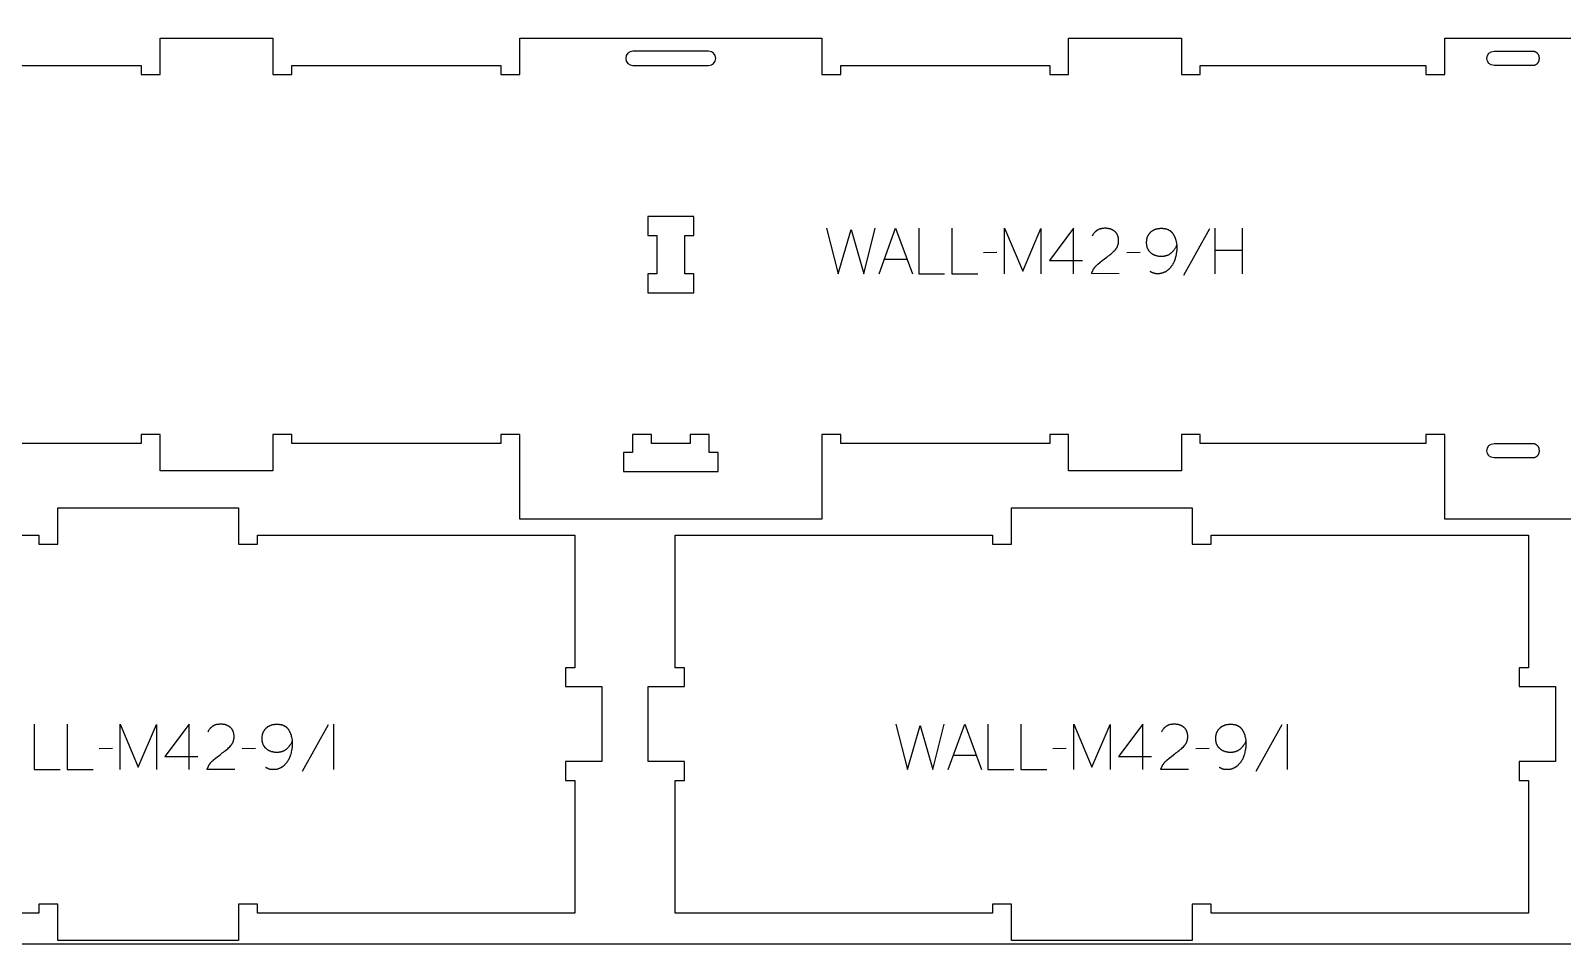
# Model space of a CAD drawing. Extents: x 5216 to 8399, y -27186 to -19593.
# Drawn here: x 6806 to 7818, y -22837 to -22234 of the extents above; entities that cross this region are included whole.
import ezdxf

# ---------------------------------------------------------------- set-up
doc = ezdxf.new("R2010")
doc.units = 0
for name, color, linetype in [('0_SHEET_SPRUCEPLY_2440X122', 1, 'CONTINUOUS'), ('1_ANYTOOL_1MMDEEP_LABELS_S', 2, 'CONTINUOUS'), ('3_ANYTOOL_CUTTHROUGH_INSID', 4, 'CONTINUOUS'), ('4_ANYTOOL_CUTTHROUGH_OUTSI', 5, 'CONTINUOUS')]:
    doc.layers.add(name, color=color, linetype=linetype)

msp = doc.modelspace()

# ---------------------------------------------------------------- linework, layer by layer
at = {"layer": '0_SHEET_SPRUCEPLY_2440X122'}
msp.add_lwpolyline([(8027.3, -21616.7), (8027.3, -22836.7), (5587.3, -22836.7), (5587.3, -21616.7)], close=True, dxfattribs=at)
at = {"layer": '1_ANYTOOL_1MMDEEP_LABELS_S'}
for points in [[(7332, -22364), (7339.7, -22394), (7348.2, -22364.9), (7356.6, -22394), (7364.1, -22364)], [(7366.7, -22394), (7377.6, -22364), (7388.7, -22394)], [(7392.9, -22364), (7392.9, -22394), (7410, -22394)], [(7414.8, -22364), (7414.8, -22394), (7431.9, -22394)], [(7449.6, -22394), (7449.6, -22364), (7461.6, -22392.4), (7473.6, -22364.2), (7473.6, -22394)], [(7495.2, -22394), (7495.2, -22364), (7479.2, -22385.4)], [(7525.4, -22394), (7507.1, -22393.9), (7507.3, -22393.5), (7507.3, -22393.3), (7507.4, -22393), (7507.5, -22392.8), (7507.6, -22392.6), (7507.7, -22392.4), (7507.8, -22392.2), (7507.9, -22392), (7508, -22391.8), (7508.1, -22391.5), (7508.2, -22391.3), (7508.3, -22391.1), (7508.4, -22390.9), (7508.6, -22390.8), (7508.7, -22390.6), (7508.8, -22390.4), (7508.9, -22390.2), (7509.1, -22390), (7509.2, -22389.8), (7509.4, -22389.6), (7509.5, -22389.4), (7509.7, -22389.3), (7509.8, -22389.1), (7510, -22388.9), (7510.1, -22388.8), (7510.3, -22388.6), (7510.5, -22388.4), (7510.6, -22388.3), (7510.8, -22388.1), (7511.2, -22387.8), (7512.6, -22386.6), (7514.1, -22385.4), (7515.6, -22384.2), (7517.2, -22383.1), (7517.9, -22382.5), (7518.6, -22382), (7519.4, -22381.4), (7520, -22380.8), (7520.7, -22380.2), (7521.4, -22379.6), (7522, -22379), (7522.6, -22378.4), (7522.7, -22378.2), (7522.9, -22378.1), (7523, -22377.9), (7523.1, -22377.7), (7523.3, -22377.6), (7523.4, -22377.4), (7523.5, -22377.2), (7523.6, -22377.1), (7523.7, -22376.9), (7523.8, -22376.7), (7523.9, -22376.5), (7524, -22376.4), (7524.1, -22376.2), (7524.2, -22376), (7524.3, -22375.8), (7524.3, -22375.6), (7524.4, -22375.4), (7524.5, -22375.2), (7524.5, -22375), (7524.6, -22374.8), (7524.7, -22374.6), (7524.7, -22374.4), (7524.8, -22374.2), (7524.8, -22374), (7524.8, -22373.8), (7524.9, -22373.6), (7524.9, -22373.4), (7524.9, -22373.1), (7524.9, -22372.9), (7524.9, -22372.7), (7524.9, -22372.5), (7524.9, -22372.3), (7524.9, -22372), (7524.9, -22371.8), (7524.9, -22371.5), (7524.9, -22371.3), (7524.9, -22371), (7524.8, -22370.8), (7524.8, -22370.6), (7524.8, -22370.4), (7524.7, -22370.1), (7524.7, -22369.9), (7524.6, -22369.7), (7524.6, -22369.5), (7524.5, -22369.3), (7524.5, -22369.1), (7524.4, -22368.9), (7524.3, -22368.7), (7524.2, -22368.5), (7524.1, -22368.3), (7524, -22368.1), (7523.9, -22368), (7523.8, -22367.8), (7523.7, -22367.6), (7523.6, -22367.5), (7523.5, -22367.3), (7523.4, -22367.1), (7523.3, -22367), (7523.1, -22366.8), (7523, -22366.7), (7522.9, -22366.5), (7522.7, -22366.4), (7522.6, -22366.3), (7522.4, -22366.1), (7522.2, -22366), (7522.1, -22365.9), (7521.9, -22365.7), (7521.8, -22365.6), (7521.6, -22365.5), (7521.4, -22365.4), (7521.2, -22365.3), (7521.1, -22365.2), (7520.9, -22365.1), (7520.7, -22365), (7520.5, -22364.9), (7520.3, -22364.8), (7520.1, -22364.8), (7519.9, -22364.7), (7519.7, -22364.6), (7519.5, -22364.5), (7519.3, -22364.5), (7519.1, -22364.4), (7518.9, -22364.4), (7518.7, -22364.3), (7518.5, -22364.3), (7518.3, -22364.2), (7518.1, -22364.2), (7517.9, -22364.2), (7517.6, -22364.1), (7517.4, -22364.1), (7517.2, -22364.1), (7517, -22364.1), (7516.7, -22364), (7516.5, -22364), (7516, -22364), (7515.7, -22364), (7515.3, -22364), (7514.9, -22364.1), (7514.6, -22364.1), (7514.3, -22364.1), (7513.9, -22364.2), (7513.6, -22364.3), (7513.3, -22364.3), (7513, -22364.4), (7512.8, -22364.5), (7512.7, -22364.5), (7512.5, -22364.6), (7512.4, -22364.6), (7512.2, -22364.7), (7512.1, -22364.7), (7511.9, -22364.8), (7511.8, -22364.9), (7511.6, -22364.9), (7511.5, -22365), (7511.3, -22365.1), (7511.2, -22365.1), (7511.1, -22365.2), (7510.9, -22365.3), (7510.8, -22365.4), (7510.7, -22365.5), (7510.6, -22365.5), (7510.4, -22365.6), (7510.3, -22365.7), (7510.2, -22365.8), (7510.1, -22365.9), (7509.9, -22366), (7509.8, -22366.1), (7509.7, -22366.2), (7509.6, -22366.3), (7509.5, -22366.4), (7509.4, -22366.5), (7509.2, -22366.7), (7509.1, -22366.8), (7509, -22366.9), (7508.9, -22367), (7508.8, -22367.1), (7508.6, -22367.4), (7508.4, -22367.7), (7508.2, -22367.9), (7508, -22368.2), (7507.9, -22368.5), (7507.7, -22368.8), (7507.5, -22369.1)], [(7543.4, -22373.4), (7543.4, -22373.1), (7543.4, -22372.9), (7543.4, -22372.6), (7543.5, -22372.4), (7543.5, -22372.1), (7543.5, -22371.9), (7543.5, -22371.6), (7543.6, -22371.4), (7543.6, -22371.1), (7543.7, -22370.9), (7543.7, -22370.6), (7543.8, -22370.4), (7543.9, -22370.2), (7543.9, -22370), (7544, -22369.7), (7544.1, -22369.5), (7544.2, -22369.3), (7544.3, -22369.1), (7544.4, -22368.9), (7544.5, -22368.7), (7544.6, -22368.5), (7544.7, -22368.3), (7544.8, -22368.1), (7545, -22367.9), (7545.1, -22367.7), (7545.2, -22367.6), (7545.4, -22367.4), (7545.5, -22367.2), (7545.7, -22367), (7545.8, -22366.9), (7546, -22366.7), (7546.2, -22366.6), (7546.3, -22366.4), (7546.5, -22366.2), (7546.7, -22366.1), (7546.9, -22366), (7547.1, -22365.8), (7547.3, -22365.7), (7547.5, -22365.6), (7547.6, -22365.4), (7547.8, -22365.3), (7548, -22365.2), (7548.2, -22365.1), (7548.5, -22365), (7548.7, -22364.9), (7548.9, -22364.8), (7549.1, -22364.7), (7549.3, -22364.7), (7549.5, -22364.6), (7549.8, -22364.5), (7550, -22364.4), (7550.2, -22364.4), (7550.4, -22364.3), (7550.7, -22364.3), (7550.9, -22364.2), (7551.2, -22364.2), (7551.4, -22364.1), (7551.6, -22364.1), (7551.9, -22364.1), (7552.1, -22364.1), (7552.4, -22364), (7552.7, -22364), (7552.9, -22364), (7553.2, -22364), (7553.5, -22364), (7553.9, -22364), (7554.2, -22364.1), (7554.5, -22364.1), (7554.8, -22364.1), (7555.1, -22364.2), (7555.4, -22364.2), (7555.7, -22364.3), (7556, -22364.3), (7556.3, -22364.4), (7556.6, -22364.5), (7556.9, -22364.6), (7557.1, -22364.7), (7557.4, -22364.8), (7557.6, -22364.9), (7557.9, -22365), (7558, -22365), (7558.1, -22365.1), (7558.2, -22365.2), (7558.4, -22365.2), (7558.5, -22365.3), (7558.6, -22365.4), (7558.7, -22365.4), (7558.8, -22365.5), (7558.9, -22365.6), (7559, -22365.7), (7559.1, -22365.8), (7559.2, -22365.8), (7559.3, -22365.9), (7559.4, -22366), (7559.5, -22366.1), (7559.6, -22366.2), (7559.7, -22366.3), (7559.8, -22366.4), (7559.9, -22366.5), (7560, -22366.6), (7560.1, -22366.7), (7560.2, -22366.8), (7560.3, -22366.9), (7560.4, -22367), (7560.5, -22367.2), (7560.7, -22367.4), (7560.9, -22367.6), (7561, -22367.9), (7561.1, -22368.1), (7561.3, -22368.3), (7561.4, -22368.6), (7561.5, -22368.8), (7561.7, -22369.1), (7561.8, -22369.3), (7561.9, -22369.6), (7562, -22369.8), (7562.1, -22370.1), (7562.2, -22370.4), (7562.3, -22370.6), (7562.4, -22370.9), (7562.5, -22371.1), (7562.6, -22371.4), (7562.7, -22371.7), (7562.8, -22372), (7562.9, -22372.5), (7563, -22373.1), (7563.1, -22373.6), (7563.2, -22374.2), (7563.3, -22374.8), (7563.3, -22375.4), (7563.3, -22376), (7563.3, -22376.6), (7563.3, -22377.2), (7563.3, -22377.9), (7563.3, -22378.6), (7563.2, -22379.3), (7563.1, -22380), (7563, -22380.7), (7562.9, -22381.3), (7562.7, -22382.5), (7562.6, -22383.1), (7562.4, -22383.7), (7562.2, -22384.3), (7562.1, -22384.9), (7562, -22385.2), (7561.8, -22385.4), (7561.7, -22385.7), (7561.6, -22386), (7561.5, -22386.3), (7561.4, -22386.5), (7561.2, -22386.8), (7561.1, -22387.1), (7561, -22387.3), (7560.8, -22387.6), (7560.7, -22387.8), (7560.5, -22388.1), (7560.4, -22388.3), (7560.2, -22388.6), (7560, -22388.8), (7559.9, -22389.1), (7559.7, -22389.3), (7559.5, -22389.6), (7559.3, -22389.8), (7559.1, -22390), (7559, -22390.2), (7558.8, -22390.5), (7558.5, -22390.7), (7558.3, -22390.9), (7558.1, -22391.1), (7557.9, -22391.3), (7557.7, -22391.5), (7557.5, -22391.7), (7557.3, -22391.9), (7557, -22392), (7556.8, -22392.2), (7556.6, -22392.3), (7556.4, -22392.5), (7556.1, -22392.6), (7555.9, -22392.8), (7555.6, -22392.9), (7555.4, -22393), (7555.1, -22393.1), (7554.9, -22393.2), (7554.6, -22393.3), (7554.4, -22393.4), (7554.1, -22393.5), (7553.8, -22393.6), (7553.6, -22393.7), (7553.3, -22393.7), (7553, -22393.8), (7552.8, -22393.9), (7552.5, -22393.9), (7552.2, -22393.9), (7551.9, -22394), (7551.6, -22394), (7551.3, -22394), (7551, -22394), (7550.7, -22394), (7550.4, -22394), (7550, -22394), (7549.9, -22394), (7549.7, -22394), (7549.5, -22394), (7549.4, -22393.9), (7549.2, -22393.9), (7549, -22393.9), (7548.9, -22393.8), (7548.7, -22393.8), (7548.6, -22393.8), (7548.4, -22393.7), (7548.2, -22393.7), (7548.1, -22393.6), (7547.9, -22393.6), (7547.8, -22393.5), (7547.6, -22393.5), (7547.5, -22393.4), (7547.3, -22393.4), (7547.2, -22393.3), (7547, -22393.2), (7546.9, -22393.2), (7546.7, -22393.1), (7546.6, -22393), (7546.5, -22393), (7546.3, -22392.9), (7546.2, -22392.8), (7546, -22392.7), (7545.9, -22392.6), (7545.8, -22392.5)], [(7585, -22364.5), (7567.8, -22395.3)], [(7588.5, -22364), (7588.5, -22394)], [(7606.8, -22394), (7606.8, -22364)], [(7563.3, -22375.2), (7563.2, -22375.5), (7563, -22375.9), (7562.8, -22376.2), (7562.7, -22376.6), (7562.5, -22376.9), (7562.3, -22377.2), (7562.1, -22377.5), (7561.9, -22377.9), (7561.6, -22378.2), (7561.4, -22378.5), (7561.1, -22378.8), (7560.9, -22379.1), (7560.6, -22379.4), (7560.3, -22379.7), (7560, -22380), (7559.7, -22380.3), (7559.5, -22380.5), (7559.4, -22380.6), (7559.2, -22380.7), (7559, -22380.9), (7558.9, -22381), (7558.7, -22381.1), (7558.5, -22381.2), (7558.3, -22381.4), (7558.2, -22381.5), (7558, -22381.6), (7557.8, -22381.7), (7557.6, -22381.8), (7557.4, -22381.8), (7557.2, -22381.9), (7557, -22382), (7556.8, -22382.1), (7556.6, -22382.2), (7556.4, -22382.2), (7556.2, -22382.3), (7556, -22382.3), (7555.7, -22382.4), (7555.5, -22382.4), (7555.3, -22382.5), (7555.1, -22382.5), (7554.9, -22382.6), (7554.6, -22382.6), (7554.4, -22382.6), (7554.2, -22382.6), (7553.9, -22382.6), (7553.7, -22382.7), (7553.4, -22382.7), (7553.2, -22382.7), (7552.9, -22382.7), (7552.7, -22382.7), (7552.4, -22382.6), (7552.1, -22382.6), (7551.9, -22382.6), (7551.6, -22382.6), (7551.4, -22382.6), (7551.1, -22382.5), (7550.9, -22382.5), (7550.7, -22382.4), (7550.4, -22382.4), (7550.2, -22382.3), (7550, -22382.3), (7549.7, -22382.2), (7549.5, -22382.1), (7549.3, -22382.1), (7549.1, -22382), (7548.8, -22381.9), (7548.6, -22381.8), (7548.4, -22381.7), (7548.2, -22381.6), (7548, -22381.5), (7547.8, -22381.4), (7547.6, -22381.3), (7547.4, -22381.2), (7547.2, -22381.1), (7547, -22380.9), (7546.9, -22380.8), (7546.7, -22380.7), (7546.5, -22380.5), (7546.3, -22380.4), (7546.2, -22380.2), (7546, -22380.1), (7545.8, -22379.9), (7545.7, -22379.8), (7545.5, -22379.6), (7545.4, -22379.4), (7545.2, -22379.3), (7545.1, -22379.1), (7545, -22378.9), (7544.8, -22378.7), (7544.7, -22378.5), (7544.6, -22378.3), (7544.5, -22378.1), (7544.4, -22377.9), (7544.3, -22377.7), (7544.2, -22377.5), (7544.1, -22377.3), (7544, -22377.1), (7543.9, -22376.9), (7543.9, -22376.7), (7543.8, -22376.4), (7543.7, -22376.2), (7543.7, -22376), (7543.6, -22375.7), (7543.6, -22375.5), (7543.5, -22375.2), (7543.5, -22375), (7543.5, -22374.7), (7543.5, -22374.5), (7543.4, -22374.2), (7543.4, -22374), (7543.4, -22373.7), (7543.4, -22373.4)], [(7606.8, -22378.7), (7588.5, -22378.7)], [(7370.2, -22384.5), (7385.1, -22384.5)], [(7444.5, -22380.1), (7435.7, -22380.2)], [(7479.2, -22385.4), (7501, -22385.4)], [(7539.1, -22380.1), (7530.3, -22380.2)], [(6808.7, -22691.4), (6808.7, -22721.4), (6825.8, -22721.4)], [(6830.5, -22691.4), (6830.5, -22721.4), (6847.6, -22721.4)], [(6865.4, -22721.4), (6865.4, -22691.4), (6877.4, -22719.7), (6889.4, -22691.5), (6889.4, -22721.4)], [(6911, -22721.4), (6911, -22691.3), (6895, -22712.7)], [(6941.2, -22721.3), (6922.9, -22721.3), (6923, -22720.8), (6923.1, -22720.6), (6923.2, -22720.4), (6923.3, -22720.2), (6923.4, -22720), (6923.5, -22719.7), (6923.6, -22719.5), (6923.7, -22719.3), (6923.8, -22719.1), (6923.9, -22718.9), (6924, -22718.7), (6924.1, -22718.5), (6924.2, -22718.3), (6924.3, -22718.1), (6924.5, -22717.9), (6924.6, -22717.7), (6924.7, -22717.5), (6924.8, -22717.3), (6925, -22717.2), (6925.1, -22717), (6925.3, -22716.8), (6925.4, -22716.6), (6925.6, -22716.5), (6925.7, -22716.3), (6925.9, -22716.1), (6926.1, -22715.9), (6926.2, -22715.8), (6926.4, -22715.6), (6926.6, -22715.5), (6926.9, -22715.1), (6928.4, -22713.9), (6929.9, -22712.7), (6931.4, -22711.6), (6932.9, -22710.4), (6933.7, -22709.9), (6934.4, -22709.3), (6935.1, -22708.7), (6935.8, -22708.2), (6936.5, -22707.6), (6937.1, -22707), (6937.8, -22706.4), (6938.4, -22705.7), (6938.5, -22705.6), (6938.6, -22705.4), (6938.8, -22705.3), (6938.9, -22705.1), (6939, -22704.9), (6939.2, -22704.8), (6939.3, -22704.6), (6939.4, -22704.4), (6939.5, -22704.2), (6939.6, -22704.1), (6939.7, -22703.9), (6939.8, -22703.7), (6939.9, -22703.5), (6940, -22703.3), (6940, -22703.2), (6940.1, -22703), (6940.2, -22702.8), (6940.3, -22702.6), (6940.3, -22702.4), (6940.4, -22702.2), (6940.4, -22702), (6940.5, -22701.8), (6940.5, -22701.6), (6940.6, -22701.4), (6940.6, -22701.1), (6940.6, -22700.9), (6940.7, -22700.7), (6940.7, -22700.5), (6940.7, -22700.3), (6940.7, -22700.1), (6940.7, -22699.8), (6940.7, -22699.6), (6940.7, -22699.4), (6940.7, -22699.1), (6940.7, -22698.9), (6940.7, -22698.6), (6940.6, -22698.4), (6940.6, -22698.2), (6940.6, -22697.9), (6940.6, -22697.7), (6940.5, -22697.5), (6940.5, -22697.3), (6940.4, -22697.1), (6940.4, -22696.9), (6940.3, -22696.7), (6940.2, -22696.5), (6940.2, -22696.3), (6940.1, -22696.1), (6940, -22695.9), (6939.9, -22695.7), (6939.8, -22695.5), (6939.7, -22695.3), (6939.6, -22695.1), (6939.5, -22695), (6939.4, -22694.8), (6939.3, -22694.6), (6939.2, -22694.5), (6939, -22694.3), (6938.9, -22694.2), (6938.8, -22694), (6938.6, -22693.9), (6938.5, -22693.7), (6938.3, -22693.6), (6938.2, -22693.5), (6938, -22693.3), (6937.9, -22693.2), (6937.7, -22693.1), (6937.5, -22693), (6937.4, -22692.9), (6937.2, -22692.8), (6937, -22692.7), (6936.8, -22692.6), (6936.7, -22692.5), (6936.5, -22692.4), (6936.3, -22692.3), (6936.1, -22692.2), (6935.9, -22692.1), (6935.7, -22692), (6935.5, -22692), (6935.3, -22691.9), (6935.1, -22691.8), (6934.9, -22691.8), (6934.7, -22691.7), (6934.5, -22691.7), (6934.3, -22691.6), (6934.1, -22691.6), (6933.9, -22691.5), (6933.6, -22691.5), (6933.4, -22691.5), (6933.2, -22691.5), (6933, -22691.4), (6932.7, -22691.4), (6932.5, -22691.4), (6932.3, -22691.4), (6931.8, -22691.4), (6931.4, -22691.4), (6931.1, -22691.4), (6930.7, -22691.4), (6930.4, -22691.5), (6930, -22691.5), (6929.7, -22691.6), (6929.4, -22691.6), (6929, -22691.7), (6928.7, -22691.8), (6928.6, -22691.8), (6928.4, -22691.9), (6928.3, -22691.9), (6928.1, -22692), (6928, -22692), (6927.8, -22692.1), (6927.7, -22692.2), (6927.5, -22692.2), (6927.4, -22692.3), (6927.3, -22692.4), (6927.1, -22692.4), (6927, -22692.5), (6926.9, -22692.6), (6926.7, -22692.7), (6926.6, -22692.7), (6926.5, -22692.8), (6926.3, -22692.9), (6926.2, -22693), (6926.1, -22693.1), (6926, -22693.2), (6925.8, -22693.3), (6925.7, -22693.4), (6925.6, -22693.5), (6925.5, -22693.6), (6925.4, -22693.7), (6925.2, -22693.8), (6925.1, -22693.9), (6925, -22694), (6924.9, -22694.1), (6924.8, -22694.2), (6924.7, -22694.4), (6924.6, -22694.5), (6924.4, -22694.7), (6924.2, -22695), (6924, -22695.3), (6923.8, -22695.6), (6923.6, -22695.9), (6923.5, -22696.2), (6923.3, -22696.5)], [(6959.2, -22700.8), (6959.2, -22700.5), (6959.2, -22700.2), (6959.2, -22700), (6959.2, -22699.7), (6959.2, -22699.5), (6959.3, -22699.2), (6959.3, -22699), (6959.4, -22698.7), (6959.4, -22698.5), (6959.5, -22698.2), (6959.5, -22698), (6959.6, -22697.8), (6959.6, -22697.5), (6959.7, -22697.3), (6959.8, -22697.1), (6959.9, -22696.9), (6960, -22696.7), (6960.1, -22696.5), (6960.2, -22696.3), (6960.3, -22696.1), (6960.4, -22695.9), (6960.5, -22695.7), (6960.6, -22695.5), (6960.7, -22695.3), (6960.9, -22695.1), (6961, -22694.9), (6961.1, -22694.7), (6961.3, -22694.6), (6961.5, -22694.4), (6961.6, -22694.2), (6961.8, -22694.1), (6961.9, -22693.9), (6962.1, -22693.8), (6962.3, -22693.6), (6962.5, -22693.5), (6962.7, -22693.3), (6962.8, -22693.2), (6963, -22693), (6963.2, -22692.9), (6963.4, -22692.8), (6963.6, -22692.7), (6963.8, -22692.6), (6964, -22692.5), (6964.2, -22692.4), (6964.4, -22692.3), (6964.6, -22692.2), (6964.9, -22692.1), (6965.1, -22692), (6965.3, -22691.9), (6965.5, -22691.9), (6965.7, -22691.8), (6966, -22691.7), (6966.2, -22691.7), (6966.4, -22691.6), (6966.7, -22691.6), (6966.9, -22691.5), (6967.2, -22691.5), (6967.4, -22691.5), (6967.7, -22691.4), (6967.9, -22691.4), (6968.2, -22691.4), (6968.4, -22691.4), (6968.7, -22691.4), (6969, -22691.4), (6969.3, -22691.4), (6969.6, -22691.4), (6970, -22691.4), (6970.3, -22691.4), (6970.6, -22691.5), (6970.9, -22691.5), (6971.2, -22691.6), (6971.5, -22691.6), (6971.8, -22691.7), (6972.1, -22691.8), (6972.4, -22691.8), (6972.6, -22691.9), (6972.9, -22692), (6973.2, -22692.1), (6973.4, -22692.2), (6973.7, -22692.3), (6973.8, -22692.4), (6973.9, -22692.5), (6974, -22692.5), (6974.1, -22692.6), (6974.2, -22692.7), (6974.4, -22692.7), (6974.5, -22692.8), (6974.6, -22692.9), (6974.7, -22693), (6974.8, -22693), (6974.9, -22693.1), (6975, -22693.2), (6975.1, -22693.3), (6975.2, -22693.4), (6975.3, -22693.4), (6975.4, -22693.5), (6975.5, -22693.6), (6975.6, -22693.7), (6975.7, -22693.8), (6975.8, -22693.9), (6975.9, -22694), (6976, -22694.1), (6976.1, -22694.2), (6976.1, -22694.3), (6976.3, -22694.5), (6976.5, -22694.7), (6976.6, -22695), (6976.8, -22695.2), (6976.9, -22695.5), (6977.1, -22695.7), (6977.2, -22695.9), (6977.3, -22696.2), (6977.4, -22696.4), (6977.6, -22696.7), (6977.7, -22696.9), (6977.8, -22697.2), (6977.9, -22697.5), (6978, -22697.7), (6978.1, -22698), (6978.2, -22698.2), (6978.3, -22698.5), (6978.4, -22698.8), (6978.5, -22699), (6978.5, -22699.3), (6978.7, -22699.9), (6978.8, -22700.4), (6978.9, -22701), (6979, -22701.6), (6979, -22702.1), (6979.1, -22702.7), (6979.1, -22703.3), (6979.1, -22703.9), (6979.1, -22704.6), (6979.1, -22705.2), (6979, -22705.9), (6979, -22706.7), (6978.9, -22707.4), (6978.8, -22708), (6978.7, -22708.6), (6978.5, -22709.8), (6978.3, -22710.4), (6978.2, -22711.1), (6978, -22711.6), (6977.8, -22712.2), (6977.7, -22712.5), (6977.6, -22712.8), (6977.5, -22713.1), (6977.4, -22713.3), (6977.3, -22713.6), (6977.1, -22713.9), (6977, -22714.2), (6976.9, -22714.4), (6976.7, -22714.7), (6976.6, -22714.9), (6976.5, -22715.2), (6976.3, -22715.5), (6976.1, -22715.7), (6976, -22715.9), (6975.8, -22716.2), (6975.6, -22716.4), (6975.5, -22716.7), (6975.3, -22716.9), (6975.1, -22717.1), (6974.9, -22717.4), (6974.7, -22717.6), (6974.5, -22717.8), (6974.3, -22718), (6974.1, -22718.3), (6973.9, -22718.5), (6973.7, -22718.7), (6973.5, -22718.8), (6973.3, -22719), (6973, -22719.2), (6972.8, -22719.4), (6972.6, -22719.5), (6972.4, -22719.7), (6972.1, -22719.8), (6971.9, -22720), (6971.7, -22720.1), (6971.4, -22720.3), (6971.2, -22720.4), (6970.9, -22720.5), (6970.7, -22720.6), (6970.4, -22720.7), (6970.1, -22720.8), (6969.9, -22720.9), (6969.6, -22721), (6969.4, -22721), (6969.1, -22721.1), (6968.8, -22721.2), (6968.5, -22721.2), (6968.3, -22721.3), (6968, -22721.3), (6967.7, -22721.3), (6967.4, -22721.3), (6967.1, -22721.4), (6966.8, -22721.4), (6966.5, -22721.4), (6966.2, -22721.4), (6965.8, -22721.4), (6965.6, -22721.3), (6965.5, -22721.3), (6965.3, -22721.3), (6965.1, -22721.3), (6965, -22721.3), (6964.8, -22721.2), (6964.6, -22721.2), (6964.5, -22721.2), (6964.3, -22721.1), (6964.2, -22721.1), (6964, -22721), (6963.9, -22721), (6963.7, -22721), (6963.5, -22720.9), (6963.4, -22720.8), (6963.2, -22720.8), (6963.1, -22720.7), (6962.9, -22720.7), (6962.8, -22720.6), (6962.7, -22720.5), (6962.5, -22720.5), (6962.4, -22720.4), (6962.2, -22720.3), (6962.1, -22720.2), (6961.9, -22720.1), (6961.8, -22720.1), (6961.7, -22720), (6961.5, -22719.9)], [(7002.8, -22691.8), (6985.6, -22722.6)], [(7006.3, -22691.4), (7006.3, -22721.4)], [(7377.7, -22691.4), (7385.4, -22721.4), (7393.8, -22692.3), (7402.3, -22721.4), (7409.8, -22691.4)], [(7412.4, -22721.4), (7423.3, -22691.4), (7434.3, -22721.4)], [(7438.6, -22691.4), (7438.6, -22721.4), (7455.7, -22721.4)], [(7460.4, -22691.4), (7460.4, -22721.4), (7477.5, -22721.4)], [(7495.3, -22721.4), (7495.3, -22691.4), (7507.3, -22719.7), (7519.3, -22691.5), (7519.3, -22721.4)], [(7540.9, -22721.4), (7540.9, -22691.3), (7524.9, -22712.7)], [(7571.1, -22721.3), (7552.8, -22721.3), (7552.9, -22720.8), (7553, -22720.6), (7553.1, -22720.4), (7553.2, -22720.2), (7553.3, -22720), (7553.4, -22719.7), (7553.5, -22719.5), (7553.6, -22719.3), (7553.7, -22719.1), (7553.8, -22718.9), (7553.9, -22718.7), (7554, -22718.5), (7554.1, -22718.3), (7554.2, -22718.1), (7554.4, -22717.9), (7554.5, -22717.7), (7554.6, -22717.5), (7554.8, -22717.3), (7554.9, -22717.2), (7555, -22717), (7555.2, -22716.8), (7555.3, -22716.6), (7555.5, -22716.5), (7555.6, -22716.3), (7555.8, -22716.1), (7556, -22715.9), (7556.1, -22715.8), (7556.3, -22715.6), (7556.5, -22715.5), (7556.8, -22715.1), (7558.3, -22713.9), (7559.8, -22712.7), (7561.3, -22711.6), (7562.8, -22710.4), (7563.6, -22709.9), (7564.3, -22709.3), (7565, -22708.7), (7565.7, -22708.2), (7566.4, -22707.6), (7567, -22707), (7567.7, -22706.4), (7568.3, -22705.7), (7568.4, -22705.6), (7568.5, -22705.4), (7568.7, -22705.3), (7568.8, -22705.1), (7568.9, -22704.9), (7569.1, -22704.8), (7569.2, -22704.6), (7569.3, -22704.4), (7569.4, -22704.2), (7569.5, -22704.1), (7569.6, -22703.9), (7569.7, -22703.7), (7569.8, -22703.5), (7569.9, -22703.3), (7569.9, -22703.2), (7570, -22703), (7570.1, -22702.8), (7570.2, -22702.6), (7570.2, -22702.4), (7570.3, -22702.2), (7570.3, -22702), (7570.4, -22701.8), (7570.4, -22701.6), (7570.5, -22701.4), (7570.5, -22701.1), (7570.5, -22700.9), (7570.6, -22700.7), (7570.6, -22700.5), (7570.6, -22700.3), (7570.6, -22700.1), (7570.6, -22699.8), (7570.6, -22699.6), (7570.6, -22699.4), (7570.6, -22699.1), (7570.6, -22698.9), (7570.6, -22698.6), (7570.6, -22698.4), (7570.5, -22698.2), (7570.5, -22697.9), (7570.5, -22697.7), (7570.4, -22697.5), (7570.4, -22697.3), (7570.3, -22697.1), (7570.3, -22696.9), (7570.2, -22696.7), (7570.1, -22696.5), (7570.1, -22696.3), (7570, -22696.1), (7569.9, -22695.9), (7569.8, -22695.7), (7569.7, -22695.5), (7569.6, -22695.3), (7569.5, -22695.1), (7569.4, -22695), (7569.3, -22694.8), (7569.2, -22694.6), (7569.1, -22694.5), (7568.9, -22694.3), (7568.8, -22694.2), (7568.7, -22694), (7568.5, -22693.9), (7568.4, -22693.7), (7568.2, -22693.6), (7568.1, -22693.5), (7567.9, -22693.3), (7567.8, -22693.2), (7567.6, -22693.1), (7567.4, -22693), (7567.3, -22692.9), (7567.1, -22692.8), (7566.9, -22692.7), (7566.7, -22692.6), (7566.6, -22692.5), (7566.4, -22692.4), (7566.2, -22692.3), (7566, -22692.2), (7565.8, -22692.1), (7565.6, -22692), (7565.4, -22692), (7565.2, -22691.9), (7565, -22691.8), (7564.8, -22691.8), (7564.6, -22691.7), (7564.4, -22691.7), (7564.2, -22691.6), (7564, -22691.6), (7563.8, -22691.5), (7563.5, -22691.5), (7563.3, -22691.5), (7563.1, -22691.5), (7562.9, -22691.4), (7562.6, -22691.4), (7562.4, -22691.4), (7562.2, -22691.4), (7561.7, -22691.4), (7561.3, -22691.4), (7561, -22691.4), (7560.6, -22691.4), (7560.3, -22691.5), (7559.9, -22691.5), (7559.6, -22691.6), (7559.3, -22691.6), (7559, -22691.7), (7558.6, -22691.8), (7558.5, -22691.8), (7558.3, -22691.9), (7558.2, -22691.9), (7558, -22692), (7557.9, -22692), (7557.7, -22692.1), (7557.6, -22692.2), (7557.4, -22692.2), (7557.3, -22692.3), (7557.2, -22692.4), (7557, -22692.4), (7556.9, -22692.5), (7556.8, -22692.6), (7556.6, -22692.7), (7556.5, -22692.7), (7556.4, -22692.8), (7556.2, -22692.9), (7556.1, -22693), (7556, -22693.1), (7555.9, -22693.2), (7555.7, -22693.3), (7555.6, -22693.4), (7555.5, -22693.5), (7555.4, -22693.6), (7555.3, -22693.7), (7555.1, -22693.8), (7555, -22693.9), (7554.9, -22694), (7554.8, -22694.1), (7554.7, -22694.2), (7554.6, -22694.4), (7554.5, -22694.5), (7554.3, -22694.7), (7554.1, -22695), (7553.9, -22695.3), (7553.7, -22695.6), (7553.5, -22695.9), (7553.4, -22696.2), (7553.2, -22696.5)], [(7589.1, -22700.8), (7589.1, -22700.5), (7589.1, -22700.2), (7589.1, -22700), (7589.1, -22699.7), (7589.2, -22699.5), (7589.2, -22699.2), (7589.2, -22699), (7589.3, -22698.7), (7589.3, -22698.5), (7589.4, -22698.2), (7589.4, -22698), (7589.5, -22697.8), (7589.5, -22697.5), (7589.6, -22697.3), (7589.7, -22697.1), (7589.8, -22696.9), (7589.9, -22696.7), (7590, -22696.5), (7590.1, -22696.3), (7590.2, -22696.1), (7590.3, -22695.9), (7590.4, -22695.7), (7590.5, -22695.5), (7590.6, -22695.3), (7590.8, -22695.1), (7590.9, -22694.9), (7591.1, -22694.7), (7591.2, -22694.6), (7591.4, -22694.4), (7591.5, -22694.2), (7591.7, -22694.1), (7591.8, -22693.9), (7592, -22693.8), (7592.2, -22693.6), (7592.4, -22693.5), (7592.6, -22693.3), (7592.7, -22693.2), (7592.9, -22693), (7593.1, -22692.9), (7593.3, -22692.8), (7593.5, -22692.7), (7593.7, -22692.6), (7593.9, -22692.5), (7594.1, -22692.4), (7594.3, -22692.3), (7594.6, -22692.2), (7594.8, -22692.1), (7595, -22692), (7595.2, -22691.9), (7595.4, -22691.9), (7595.7, -22691.8), (7595.9, -22691.7), (7596.1, -22691.7), (7596.3, -22691.6), (7596.6, -22691.6), (7596.8, -22691.5), (7597.1, -22691.5), (7597.3, -22691.5), (7597.6, -22691.4), (7597.8, -22691.4), (7598.1, -22691.4), (7598.3, -22691.4), (7598.6, -22691.4), (7598.9, -22691.4), (7599.2, -22691.4), (7599.5, -22691.4), (7599.9, -22691.4), (7600.2, -22691.4), (7600.5, -22691.5), (7600.8, -22691.5), (7601.1, -22691.6), (7601.4, -22691.6), (7601.7, -22691.7), (7602, -22691.8), (7602.3, -22691.8), (7602.5, -22691.9), (7602.8, -22692), (7603.1, -22692.1), (7603.3, -22692.2), (7603.6, -22692.3), (7603.7, -22692.4), (7603.8, -22692.5), (7603.9, -22692.5), (7604, -22692.6), (7604.1, -22692.7), (7604.3, -22692.7), (7604.4, -22692.8), (7604.5, -22692.9), (7604.6, -22693), (7604.7, -22693), (7604.8, -22693.1), (7604.9, -22693.2), (7605, -22693.3), (7605.1, -22693.4), (7605.2, -22693.4), (7605.3, -22693.5), (7605.4, -22693.6), (7605.5, -22693.7), (7605.6, -22693.8), (7605.7, -22693.9), (7605.8, -22694), (7605.9, -22694.1), (7606, -22694.2), (7606, -22694.3), (7606.2, -22694.5), (7606.4, -22694.7), (7606.5, -22695), (7606.7, -22695.2), (7606.8, -22695.5), (7607, -22695.7), (7607.1, -22695.9), (7607.2, -22696.2), (7607.4, -22696.4), (7607.5, -22696.7), (7607.6, -22696.9), (7607.7, -22697.2), (7607.8, -22697.5), (7607.9, -22697.7), (7608, -22698), (7608.1, -22698.2), (7608.2, -22698.5), (7608.3, -22698.8), (7608.4, -22699), (7608.4, -22699.3), (7608.6, -22699.9), (7608.7, -22700.4), (7608.8, -22701), (7608.9, -22701.6), (7608.9, -22702.1), (7609, -22702.7), (7609, -22703.3), (7609, -22703.9), (7609, -22704.6), (7609, -22705.2), (7608.9, -22705.9), (7608.9, -22706.7), (7608.8, -22707.4), (7608.7, -22708), (7608.6, -22708.6), (7608.4, -22709.8), (7608.2, -22710.4), (7608.1, -22711.1), (7607.9, -22711.6), (7607.7, -22712.2), (7607.6, -22712.5), (7607.5, -22712.8), (7607.4, -22713.1), (7607.3, -22713.3), (7607.2, -22713.6), (7607.1, -22713.9), (7606.9, -22714.2), (7606.8, -22714.4), (7606.7, -22714.7), (7606.5, -22714.9), (7606.4, -22715.2), (7606.2, -22715.5), (7606, -22715.7), (7605.9, -22715.9), (7605.7, -22716.2), (7605.6, -22716.4), (7605.4, -22716.7), (7605.2, -22716.9), (7605, -22717.1), (7604.8, -22717.4), (7604.6, -22717.6), (7604.4, -22717.8), (7604.2, -22718), (7604, -22718.3), (7603.8, -22718.5), (7603.6, -22718.7), (7603.4, -22718.8), (7603.2, -22719), (7602.9, -22719.2), (7602.7, -22719.4), (7602.5, -22719.5), (7602.3, -22719.7), (7602, -22719.8), (7601.8, -22720), (7601.6, -22720.1), (7601.3, -22720.3), (7601.1, -22720.4), (7600.8, -22720.5), (7600.6, -22720.6), (7600.3, -22720.7), (7600.1, -22720.8), (7599.8, -22720.9), (7599.5, -22721), (7599.3, -22721), (7599, -22721.1), (7598.7, -22721.2), (7598.4, -22721.2), (7598.2, -22721.3), (7597.9, -22721.3), (7597.6, -22721.3), (7597.3, -22721.3), (7597, -22721.4), (7596.7, -22721.4), (7596.4, -22721.4), (7596.1, -22721.4), (7595.7, -22721.4), (7595.5, -22721.3), (7595.4, -22721.3), (7595.2, -22721.3), (7595, -22721.3), (7594.9, -22721.3), (7594.7, -22721.2), (7594.6, -22721.2), (7594.4, -22721.2), (7594.2, -22721.1), (7594.1, -22721.1), (7593.9, -22721), (7593.8, -22721), (7593.6, -22721), (7593.4, -22720.9), (7593.3, -22720.8), (7593.1, -22720.8), (7593, -22720.7), (7592.8, -22720.7), (7592.7, -22720.6), (7592.6, -22720.5), (7592.4, -22720.5), (7592.3, -22720.4), (7592.1, -22720.3), (7592, -22720.2), (7591.8, -22720.1), (7591.7, -22720.1), (7591.6, -22720), (7591.4, -22719.9)], [(7632.7, -22691.8), (7615.5, -22722.6)], [(7636.2, -22691.4), (7636.2, -22721.4)], [(6979.1, -22702.5), (6978.9, -22702.9), (6978.8, -22703.2), (6978.6, -22703.6), (6978.4, -22703.9), (6978.3, -22704.2), (6978.1, -22704.6), (6977.9, -22704.9), (6977.6, -22705.2), (6977.4, -22705.5), (6977.2, -22705.9), (6976.9, -22706.2), (6976.6, -22706.5), (6976.4, -22706.8), (6976.1, -22707.1), (6975.8, -22707.4), (6975.5, -22707.7), (6975.3, -22707.8), (6975.1, -22708), (6975, -22708.1), (6974.8, -22708.2), (6974.6, -22708.4), (6974.5, -22708.5), (6974.3, -22708.6), (6974.1, -22708.7), (6973.9, -22708.8), (6973.7, -22708.9), (6973.6, -22709), (6973.4, -22709.1), (6973.2, -22709.2), (6973, -22709.3), (6972.8, -22709.4), (6972.6, -22709.4), (6972.4, -22709.5), (6972.2, -22709.6), (6972, -22709.6), (6971.7, -22709.7), (6971.5, -22709.7), (6971.3, -22709.8), (6971.1, -22709.8), (6970.9, -22709.9), (6970.6, -22709.9), (6970.4, -22709.9), (6970.2, -22710), (6969.9, -22710), (6969.7, -22710), (6969.4, -22710), (6969.2, -22710), (6969, -22710), (6968.7, -22710), (6968.4, -22710), (6968.2, -22710), (6967.9, -22710), (6967.7, -22710), (6967.4, -22709.9), (6967.2, -22709.9), (6966.9, -22709.9), (6966.7, -22709.8), (6966.4, -22709.8), (6966.2, -22709.7), (6966, -22709.7), (6965.7, -22709.6), (6965.5, -22709.6), (6965.3, -22709.5), (6965.1, -22709.4), (6964.8, -22709.3), (6964.6, -22709.3), (6964.4, -22709.2), (6964.2, -22709.1), (6964, -22709), (6963.8, -22708.9), (6963.6, -22708.8), (6963.4, -22708.7), (6963.2, -22708.5), (6963, -22708.4), (6962.8, -22708.3), (6962.6, -22708.2), (6962.5, -22708), (6962.3, -22707.9), (6962.1, -22707.7), (6961.9, -22707.6), (6961.8, -22707.4), (6961.6, -22707.3), (6961.4, -22707.1), (6961.3, -22707), (6961.1, -22706.8), (6961, -22706.6), (6960.9, -22706.4), (6960.7, -22706.3), (6960.6, -22706.1), (6960.5, -22705.9), (6960.4, -22705.7), (6960.3, -22705.5), (6960.1, -22705.3), (6960, -22705.1), (6960, -22704.9), (6959.9, -22704.7), (6959.8, -22704.5), (6959.7, -22704.2), (6959.6, -22704), (6959.6, -22703.8), (6959.5, -22703.6), (6959.4, -22703.3), (6959.4, -22703.1), (6959.4, -22702.8), (6959.3, -22702.6), (6959.3, -22702.3), (6959.2, -22702.1), (6959.2, -22701.8), (6959.2, -22701.6), (6959.2, -22701.3), (6959.2, -22701), (6959.2, -22700.8)], [(7609, -22702.5), (7608.8, -22702.9), (7608.7, -22703.2), (7608.5, -22703.6), (7608.3, -22703.9), (7608.2, -22704.2), (7608, -22704.6), (7607.8, -22704.9), (7607.5, -22705.2), (7607.3, -22705.5), (7607.1, -22705.9), (7606.8, -22706.2), (7606.5, -22706.5), (7606.3, -22706.8), (7606, -22707.1), (7605.7, -22707.4), (7605.4, -22707.7), (7605.2, -22707.8), (7605, -22708), (7604.9, -22708.1), (7604.7, -22708.2), (7604.5, -22708.4), (7604.4, -22708.5), (7604.2, -22708.6), (7604, -22708.7), (7603.8, -22708.8), (7603.6, -22708.9), (7603.5, -22709), (7603.3, -22709.1), (7603.1, -22709.2), (7602.9, -22709.3), (7602.7, -22709.4), (7602.5, -22709.4), (7602.3, -22709.5), (7602.1, -22709.6), (7601.9, -22709.6), (7601.6, -22709.7), (7601.4, -22709.7), (7601.2, -22709.8), (7601, -22709.8), (7600.8, -22709.9), (7600.5, -22709.9), (7600.3, -22709.9), (7600.1, -22710), (7599.8, -22710), (7599.6, -22710), (7599.3, -22710), (7599.1, -22710), (7598.9, -22710), (7598.6, -22710), (7598.3, -22710), (7598.1, -22710), (7597.8, -22710), (7597.6, -22710), (7597.3, -22709.9), (7597.1, -22709.9), (7596.8, -22709.9), (7596.6, -22709.8), (7596.3, -22709.8), (7596.1, -22709.7), (7595.9, -22709.7), (7595.6, -22709.6), (7595.4, -22709.6), (7595.2, -22709.5), (7595, -22709.4), (7594.7, -22709.3), (7594.5, -22709.3), (7594.3, -22709.2), (7594.1, -22709.1), (7593.9, -22709), (7593.7, -22708.9), (7593.5, -22708.8), (7593.3, -22708.7), (7593.1, -22708.5), (7592.9, -22708.4), (7592.7, -22708.3), (7592.5, -22708.2), (7592.4, -22708), (7592.2, -22707.9), (7592, -22707.7), (7591.8, -22707.6), (7591.7, -22707.4), (7591.5, -22707.3), (7591.3, -22707.1), (7591.2, -22707), (7591, -22706.8), (7590.9, -22706.6), (7590.8, -22706.4), (7590.6, -22706.3), (7590.5, -22706.1), (7590.4, -22705.9), (7590.3, -22705.7), (7590.2, -22705.5), (7590.1, -22705.3), (7590, -22705.1), (7589.9, -22704.9), (7589.8, -22704.7), (7589.7, -22704.5), (7589.6, -22704.2), (7589.5, -22704), (7589.5, -22703.8), (7589.4, -22703.6), (7589.4, -22703.3), (7589.3, -22703.1), (7589.3, -22702.8), (7589.2, -22702.6), (7589.2, -22702.3), (7589.2, -22702.1), (7589.1, -22701.8), (7589.1, -22701.6), (7589.1, -22701.3), (7589.1, -22701), (7589.1, -22700.8)], [(6860.3, -22707.5), (6851.5, -22707.6)], [(6895, -22712.7), (6916.8, -22712.7)], [(6954.9, -22707.5), (6946.1, -22707.6)], [(7415.9, -22711.8), (7430.8, -22711.8)], [(7490.2, -22707.5), (7481.4, -22707.6)], [(7524.9, -22712.7), (7546.7, -22712.7)], [(7584.8, -22707.5), (7576, -22707.6)]]:
    msp.add_lwpolyline(points, dxfattribs=at)
at = {"layer": '3_ANYTOOL_CUTTHROUGH_INSID', "color": 4}
for points in [[(7254.1, -22247.1), (7204.1, -22247.1, 1), (7204.1, -22256.6), (7254.1, -22256.6, 1)], [(7772.9, -22247.1), (7798.7, -22247.1), (7798.8, -22247.1), (7798.9, -22247.1), (7799, -22247.1), (7799.1, -22247.1), (7799.2, -22247.2), (7799.3, -22247.2), (7799.4, -22247.2), (7799.5, -22247.2), (7799.6, -22247.2), (7799.7, -22247.3), (7799.8, -22247.3), (7799.9, -22247.3), (7799.9, -22247.4), (7800, -22247.4), (7800.1, -22247.4), (7800.2, -22247.5), (7800.3, -22247.5), (7800.4, -22247.6), (7800.5, -22247.6), (7800.6, -22247.7), (7800.7, -22247.7), (7800.8, -22247.8), (7800.9, -22247.9), (7801, -22247.9), (7801, -22248), (7801.1, -22248.1), (7801.2, -22248.2), (7801.3, -22248.2), (7801.4, -22248.3), (7801.4, -22248.4), (7801.5, -22248.5), (7801.6, -22248.6), (7801.7, -22248.7), (7801.7, -22248.7), (7801.8, -22248.8), (7801.9, -22248.9), (7801.9, -22249), (7802, -22249.1), (7802, -22249.2), (7802.1, -22249.3), (7802.1, -22249.4), (7802.2, -22249.5), (7802.2, -22249.6), (7802.3, -22249.7), (7802.3, -22249.8), (7802.4, -22249.9), (7802.4, -22250.1), (7802.4, -22250.2), (7802.5, -22250.3), (7802.5, -22250.4), (7802.5, -22250.5), (7802.5, -22250.6), (7802.6, -22250.7), (7802.6, -22250.8), (7802.6, -22250.9), (7802.6, -22251), (7802.6, -22251.1), (7802.7, -22251.2), (7802.7, -22251.3), (7802.7, -22251.5), (7802.7, -22251.6), (7802.7, -22251.7), (7802.7, -22251.8), (7802.7, -22251.9), (7802.7, -22252), (7802.7, -22252.1), (7802.7, -22252.2), (7802.7, -22252.3), (7802.7, -22252.4), (7802.7, -22252.5), (7802.6, -22252.6), (7802.6, -22252.7), (7802.6, -22252.8), (7802.6, -22252.9), (7802.6, -22253.1), (7802.5, -22253.2), (7802.5, -22253.3), (7802.5, -22253.4), (7802.5, -22253.5), (7802.4, -22253.6), (7802.4, -22253.7), (7802.4, -22253.8), (7802.3, -22253.9), (7802.3, -22254), (7802.2, -22254.1), (7802.2, -22254.2), (7802.1, -22254.3), (7802.1, -22254.4), (7802, -22254.5), (7802, -22254.6), (7801.9, -22254.7), (7801.9, -22254.8), (7801.8, -22254.9), (7801.7, -22255), (7801.7, -22255.1), (7801.6, -22255.2), (7801.5, -22255.3), (7801.4, -22255.4), (7801.4, -22255.4), (7801.3, -22255.5), (7801.2, -22255.6), (7801.1, -22255.7), (7801, -22255.7), (7801, -22255.8), (7800.9, -22255.9), (7800.8, -22255.9), (7800.7, -22256), (7800.6, -22256.1), (7800.5, -22256.1), (7800.4, -22256.2), (7800.3, -22256.2), (7800.2, -22256.3), (7800.1, -22256.3), (7800, -22256.4), (7799.9, -22256.4), (7799.9, -22256.4), (7799.8, -22256.5), (7799.7, -22256.5), (7799.6, -22256.5), (7799.5, -22256.5), (7799.4, -22256.6), (7799.3, -22256.6), (7799.2, -22256.6), (7799.1, -22256.6), (7799, -22256.6), (7798.9, -22256.6), (7798.8, -22256.6), (7798.7, -22256.6), (7772.9, -22256.6, -1)], [(7772.9, -22515.6, -1), (7772.9, -22506.1), (7798.7, -22506.1), (7798.8, -22506.1), (7798.9, -22506.1), (7799, -22506.1), (7799.1, -22506.1), (7799.2, -22506.2), (7799.3, -22506.2), (7799.4, -22506.2), (7799.5, -22506.2), (7799.6, -22506.2), (7799.7, -22506.3), (7799.8, -22506.3), (7799.9, -22506.3), (7799.9, -22506.4), (7800, -22506.4), (7800.1, -22506.4), (7800.2, -22506.5), (7800.3, -22506.5), (7800.4, -22506.6), (7800.5, -22506.6), (7800.6, -22506.7), (7800.7, -22506.7), (7800.8, -22506.8), (7800.9, -22506.9), (7801, -22506.9), (7801, -22507), (7801.1, -22507.1), (7801.2, -22507.2), (7801.3, -22507.2), (7801.4, -22507.3), (7801.4, -22507.4), (7801.5, -22507.5), (7801.6, -22507.6), (7801.7, -22507.7), (7801.7, -22507.7), (7801.8, -22507.8), (7801.9, -22507.9), (7801.9, -22508), (7802, -22508.1), (7802, -22508.2), (7802.1, -22508.3), (7802.1, -22508.4), (7802.2, -22508.5), (7802.2, -22508.6), (7802.3, -22508.7), (7802.3, -22508.8), (7802.4, -22508.9), (7802.4, -22509.1), (7802.4, -22509.2), (7802.5, -22509.3), (7802.5, -22509.4), (7802.5, -22509.5), (7802.5, -22509.6), (7802.6, -22509.7), (7802.6, -22509.8), (7802.6, -22509.9), (7802.6, -22510), (7802.6, -22510.1), (7802.7, -22510.2), (7802.7, -22510.3), (7802.7, -22510.5), (7802.7, -22510.6), (7802.7, -22510.7), (7802.7, -22510.8), (7802.7, -22510.9), (7802.7, -22511), (7802.7, -22511.1), (7802.7, -22511.2), (7802.7, -22511.3), (7802.7, -22511.4), (7802.7, -22511.5), (7802.6, -22511.6), (7802.6, -22511.7), (7802.6, -22511.8), (7802.6, -22511.9), (7802.6, -22512.1), (7802.5, -22512.2), (7802.5, -22512.3), (7802.5, -22512.4), (7802.5, -22512.5), (7802.4, -22512.6), (7802.4, -22512.7), (7802.4, -22512.8), (7802.3, -22512.9), (7802.3, -22513), (7802.2, -22513.1), (7802.2, -22513.2), (7802.1, -22513.3), (7802.1, -22513.4), (7802, -22513.5), (7802, -22513.6), (7801.9, -22513.7), (7801.9, -22513.8), (7801.8, -22513.9), (7801.7, -22514), (7801.7, -22514.1), (7801.6, -22514.2), (7801.5, -22514.3), (7801.4, -22514.4), (7801.4, -22514.4), (7801.3, -22514.5), (7801.2, -22514.6), (7801.1, -22514.7), (7801, -22514.7), (7801, -22514.8), (7800.9, -22514.9), (7800.8, -22514.9), (7800.7, -22515), (7800.6, -22515.1), (7800.5, -22515.1), (7800.4, -22515.2), (7800.3, -22515.2), (7800.2, -22515.3), (7800.1, -22515.3), (7800, -22515.4), (7799.9, -22515.4), (7799.9, -22515.4), (7799.8, -22515.5), (7799.7, -22515.5), (7799.6, -22515.5), (7799.5, -22515.5), (7799.4, -22515.6), (7799.3, -22515.6), (7799.2, -22515.6), (7799.1, -22515.6), (7799, -22515.6), (7798.9, -22515.6), (7798.8, -22515.6), (7798.7, -22515.6)]]:
    msp.add_lwpolyline(points, format="xyb", close=True, dxfattribs=at)
for points in [[(7238.4, -22394.2), (7238.4, -22368.7), (7244.4, -22368.7), (7244.4, -22356.2), (7213.9, -22356.2), (7213.9, -22368.7), (7219.9, -22368.7), (7219.9, -22394.2), (7213.9, -22394.2), (7213.9, -22406.7), (7244.4, -22406.7), (7244.4, -22394.2)], [(7216.4, -22506.1), (7216.4, -22500.1), (7203.9, -22500.1), (7203.9, -22512.1), (7197.9, -22512.1), (7197.9, -22524.6), (7260.4, -22524.6), (7260.4, -22512.1), (7254.4, -22512.1), (7254.4, -22500.1), (7241.9, -22500.1), (7241.9, -22506.1)]]:
    msp.add_lwpolyline(points, close=True, dxfattribs=at)
at = {"layer": '4_ANYTOOL_CUTTHROUGH_OUTSI', "color": 5}
for points in [[(6741.4, -22256.6), (6879.4, -22256.6), (6879.4, -22262.6), (6891.9, -22262.6), (6891.9, -22238.6), (6966.4, -22238.6), (6966.4, -22262.4), (6966.4, -22262.6), (6978.9, -22262.6), (6978.9, -22256.6), (7079.1, -22256.6), (7116.9, -22256.6), (7116.9, -22262.6), (7129.4, -22262.6), (7129.4, -22238.6), (7328.9, -22238.6), (7328.9, -22262.6), (7341.4, -22262.6), (7341.4, -22256.6), (7479.4, -22256.6), (7479.4, -22262.6), (7491.9, -22262.6), (7491.9, -22238.6), (7566.4, -22238.6), (7566.4, -22262.6), (7578.9, -22262.6), (7578.9, -22256.6), (7727.9, -22256.6), (7727.9, -22262.6), (7740.4, -22262.6), (7740.4, -22262.4), (7740.4, -22262.4), (7740.4, -22238.6), (7907.9, -22238.6)], [(7907.9, -22556.1), (7740.4, -22556.1), (7740.4, -22500.1), (7727.9, -22500.1), (7727.9, -22506.1), (7578.9, -22506.1), (7578.9, -22500.1), (7566.4, -22500.1), (7566.4, -22524.1), (7491.9, -22524.1), (7491.9, -22500.1), (7479.4, -22500.1), (7479.4, -22506.1), (7341.4, -22506.1), (7341.4, -22500.1), (7328.9, -22500.1), (7328.9, -22556.1), (7129.4, -22556.1), (7129.4, -22500.1), (7116.9, -22500.1), (7116.9, -22506.1), (7079.1, -22506.1), (6978.9, -22506.1), (6978.9, -22500.1), (6966.4, -22500.1), (6966.4, -22524.1), (6891.9, -22524.1), (6891.9, -22500.1), (6879.4, -22500.1), (6879.4, -22506.1), (6741.4, -22506.1)], [(6602.2, -22566.6), (6811.7, -22566.6), (6811.7, -22572.6), (6824.2, -22572.6), (6824.2, -22548.6), (6943.7, -22548.6), (6943.7, -22572.6), (6956.2, -22572.6), (6956.2, -22566.6), (7165.7, -22566.6), (7165.7, -22654.1), (7159.7, -22654.1), (7159.7, -22666.6), (7183.7, -22666.6), (7183.7, -22716.1), (7159.7, -22716.1), (7159.7, -22728.6), (7165.7, -22728.6), (7165.7, -22816.1), (6956.2, -22816.1), (6956.2, -22810.1), (6943.7, -22810.1), (6943.7, -22834.1), (6824.2, -22834.1), (6824.2, -22810.1), (6811.7, -22810.1), (6811.7, -22816.1), (6602.2, -22816.1)]]:
    msp.add_lwpolyline(points, dxfattribs=at)
msp.add_lwpolyline([(7441.6, -22816.1), (7232.1, -22816.1), (7232.1, -22728.6), (7238.1, -22728.6), (7238.1, -22716.1), (7214.1, -22716.1), (7214.1, -22666.6), (7238.1, -22666.6), (7238.1, -22654.1), (7232.1, -22654.1), (7232.1, -22566.6), (7441.6, -22566.6), (7441.6, -22572.6), (7454.1, -22572.6), (7454.1, -22548.6), (7573.6, -22548.6), (7573.6, -22572.6), (7586.1, -22572.6), (7586.1, -22566.6), (7795.6, -22566.6), (7795.6, -22654.1), (7789.6, -22654.1), (7789.6, -22666.6), (7813.6, -22666.6), (7813.6, -22716.1), (7789.6, -22716.1), (7789.6, -22728.6), (7795.6, -22728.6), (7795.6, -22816.1), (7586.1, -22816.1), (7586.1, -22810.1), (7573.6, -22810.1), (7573.6, -22834.1), (7454.1, -22834.1), (7454.1, -22810.1), (7441.6, -22810.1)], close=True, dxfattribs=at)

doc.saveas('drawing.dxf')
